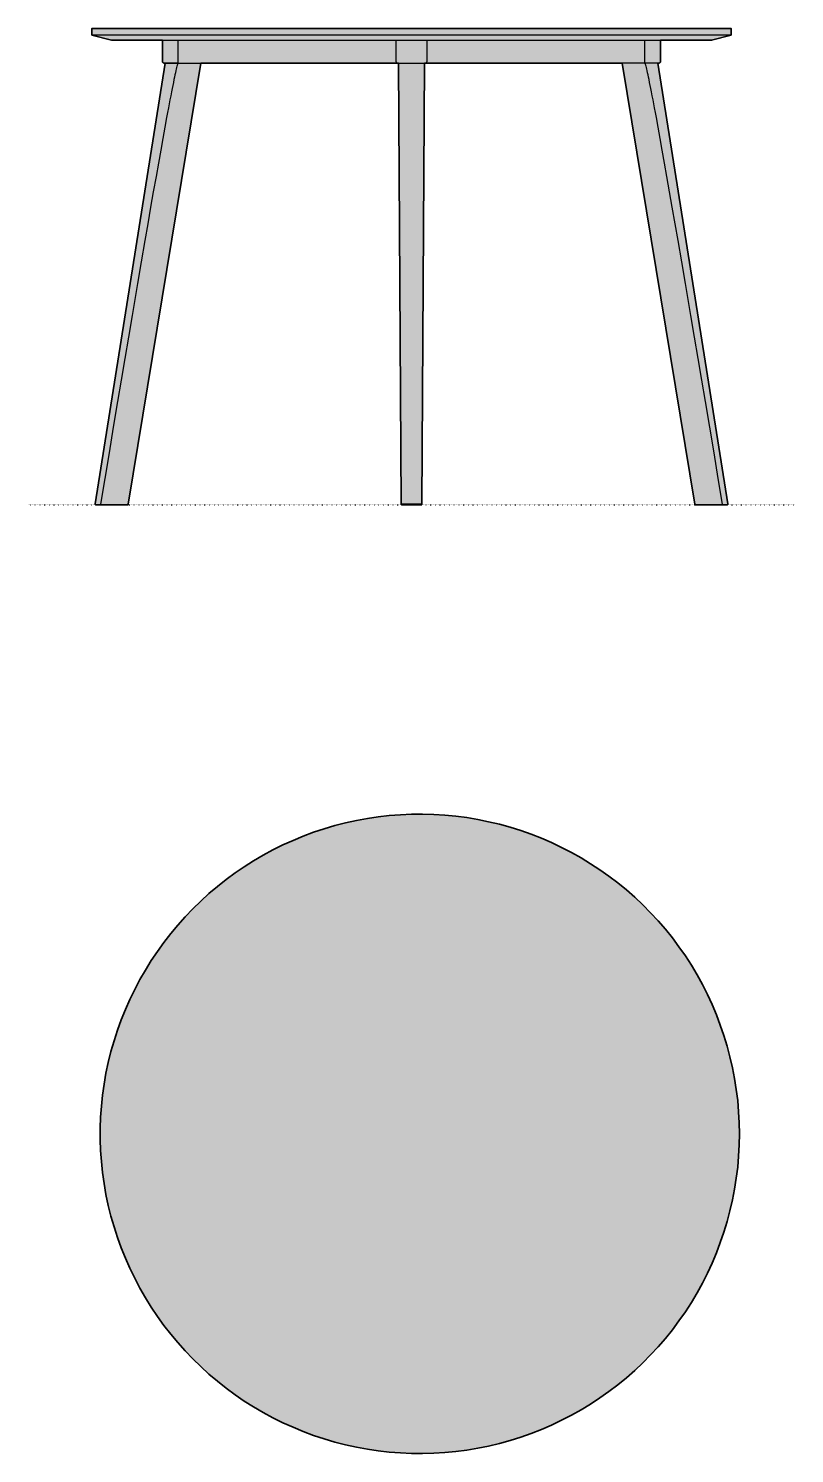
# Model space of a CAD drawing. Header units: millimetres. Extents: x 0 to 2760, y -1454 to 730.
# Drawn here: x 0 to 1174, y -1454 to 730 of the extents above; entities that cross this region are included whole.
import ezdxf

# ---------------------------------------------------------------- set-up
doc = ezdxf.new("R2010")
doc.units = ezdxf.units.MM
doc.linetypes.add('Dots', pattern=[1, 0, -1])
doc.layers.add('Blocks', color=7, linetype='Continuous')
doc.layers.add('Blocks$Fill', color=7, linetype='Continuous', true_color=0xffffff)
for name, color, linetype, lineweight, true_color in [('Blocks$Inner', 7, 'Continuous', 25, 0x007f00), ('Blocks$Outline', 7, 'Continuous', 35, 0xff3f3f), ('Groud', 7, 'Dots', 25, 0x243775)]:
    doc.layers.add(name, color=color, linetype=linetype, lineweight=lineweight, true_color=true_color)

# ---------------------------------------------------------------- blocks, each defined once
blk = doc.blocks.new('CPH 220 Dining Table Ø98 Top')
at = {"layer": 'Blocks$Fill'}
blk.add_hatch(color=256, dxfattribs=at).paths.add_polyline_path([(494.2, 481.5), (477.2, 481.3), (460.2, 480.6), (443.2, 479.3), (426.3, 477.3), (409.5, 474.8), (392.8, 471.8), (376.2, 468.1), (359.7, 463.9), (343.4, 459.1), (327.2, 453.7), (311.3, 447.8), (295.6, 441.3), (280.1, 434.3), (264.8, 426.7), (249.9, 418.7), (235.2, 410.1), (220.8, 401), (206.7, 391.4), (193, 381.3), (179.7, 370.8), (166.7, 359.8), (154.1, 348.3), (141.9, 336.5), (130.2, 324.2), (118.9, 311.5), (108, 298.4), (97.5, 285), (87.6, 271.2), (78.1, 257.1), (69.2, 242.6), (60.7, 227.9), (52.8, 212.8), (45.3, 197.5), (38.5, 182), (32.1, 166.2), (26.3, 150.2), (21.1, 134), (16.4, 117.6), (12.3, 101.1), (8.8, 84.5), (5.9, 67.7), (3.5, 50.9), (1.8, 34), (0.6, 17), (0, 0), (0, -17), (0.6, -34), (1.8, -51), (3.5, -67.9), (5.9, -84.7), (8.8, -101.5), (12.3, -118.1), (16.4, -134.6), (21.1, -151), (26.3, -167.2), (32.1, -183.2), (38.5, -199), (45.3, -214.5), (52.8, -229.8), (60.7, -244.9), (69.2, -259.6), (78.1, -274.1), (87.6, -288.2), (97.5, -302), (108, -315.4), (118.9, -328.5), (130.2, -341.2), (141.9, -353.5), (154.1, -365.3), (166.7, -376.8), (179.7, -387.8), (193, -398.3), (206.7, -408.4), (220.8, -418), (235.2, -427.1), (249.9, -435.7), (264.8, -443.7), (280.1, -451.3), (295.6, -458.3), (311.3, -464.8), (327.2, -470.7), (343.4, -476.1), (359.7, -480.9), (376.2, -485.1), (392.8, -488.8), (409.5, -491.9), (426.3, -494.4), (443.2, -496.3), (460.2, -497.6), (477.2, -498.3), (494.2, -498.5), (511.2, -498), (528.2, -497), (545.1, -495.4), (562, -493.2), (578.7, -490.4), (595.4, -487), (611.9, -483.1), (628.3, -478.5), (644.6, -473.5), (660.6, -467.8), (676.5, -461.6), (692.1, -454.9), (707.4, -447.6), (722.5, -439.8), (737.4, -431.4), (751.9, -422.6), (766.1, -413.2), (780, -403.4), (793.5, -393.1), (806.7, -382.3), (819.5, -371.1), (831.9, -359.5), (843.8, -347.4), (855.4, -334.9), (866.5, -322), (877.2, -308.8), (887.3, -295.1), (897.1, -281.2), (906.3, -266.9), (915, -252.3), (923.2, -237.4), (930.9, -222.2), (938, -206.8), (944.6, -191.1), (950.7, -175.2), (956.2, -159.1), (961.2, -142.8), (965.5, -126.4), (969.3, -109.8), (972.6, -93.1), (975.2, -76.3), (977.3, -59.4), (978.7, -42.5), (979.6, -25.5), (979.9, -8.5), (979.6, 8.5), (978.7, 25.5), (977.3, 42.4), (975.2, 59.3), (972.6, 76.1), (969.3, 92.8), (965.5, 109.4), (961.2, 125.8), (956.2, 142.1), (950.7, 158.2), (944.6, 174.1), (938, 189.8), (930.9, 205.2), (923.2, 220.4), (915, 235.3), (906.3, 249.9), (897.1, 264.2), (887.3, 278.1), (877.2, 291.8), (866.5, 305), (855.4, 317.9), (843.8, 330.4), (831.9, 342.5), (819.5, 354.1), (806.7, 365.3), (793.5, 376.1), (780, 386.4), (766.1, 396.2), (751.9, 405.6), (737.4, 414.4), (722.5, 422.8), (707.4, 430.6), (692.1, 437.9), (676.5, 444.6), (660.6, 450.8), (644.6, 456.5), (628.3, 461.5), (611.9, 466.1), (595.4, 470), (578.7, 473.4), (562, 476.2), (545.1, 478.4), (528.2, 480), (511.2, 481)], flags=0)
at = {"layer": 'Blocks$Inner'}
blk.add_lwpolyline([(979.6, -25.5), (979.9, -8.5), (979.6, 8.5), (978.7, 25.5), (977.3, 42.4), (975.2, 59.3), (972.6, 76.1), (969.3, 92.8), (965.5, 109.4), (961.2, 125.8), (956.2, 142.1), (950.7, 158.2), (944.6, 174.1), (938, 189.8), (930.9, 205.2), (923.2, 220.4), (915, 235.3), (906.3, 249.9), (897.1, 264.2), (887.3, 278.1), (877.2, 291.8), (866.5, 305), (855.4, 317.9), (843.8, 330.4), (831.9, 342.5), (819.5, 354.1), (806.7, 365.3), (793.5, 376.1), (780, 386.4), (766.1, 396.2), (751.9, 405.6), (737.4, 414.4), (722.5, 422.8), (707.4, 430.6), (692.1, 437.9), (676.5, 444.6), (660.6, 450.8), (644.6, 456.5), (628.3, 461.5), (611.9, 466.1), (595.4, 470), (578.7, 473.4), (562, 476.2), (545.1, 478.4), (528.2, 480), (511.2, 481), (494.2, 481.5), (477.2, 481.3), (460.2, 480.6), (443.2, 479.3), (426.3, 477.3), (409.5, 474.8), (392.8, 471.8), (376.2, 468.1), (359.7, 463.9), (343.4, 459.1), (327.2, 453.7), (311.3, 447.8), (295.6, 441.3), (280.1, 434.3), (264.8, 426.7), (249.9, 418.7), (235.2, 410.1), (220.8, 401), (206.7, 391.4), (193, 381.3), (179.7, 370.8), (166.7, 359.8), (154.1, 348.3), (141.9, 336.5), (130.2, 324.2), (118.9, 311.5), (108, 298.4), (97.5, 285), (87.6, 271.2), (78.1, 257.1), (69.2, 242.6), (60.7, 227.9), (52.8, 212.8), (45.3, 197.5), (38.5, 182), (32.1, 166.2), (26.3, 150.2), (21.1, 134), (16.4, 117.6), (12.3, 101.1), (8.8, 84.5), (5.9, 67.7), (3.5, 50.9), (1.8, 34), (0.6, 17), (0, 0), (0, -17), (0.6, -34), (1.8, -51), (3.5, -67.9), (5.9, -84.7), (8.8, -101.5), (12.3, -118.1), (16.4, -134.6), (21.1, -151), (26.3, -167.2), (32.1, -183.2), (38.5, -199), (45.3, -214.5), (52.8, -229.8), (60.7, -244.9), (69.2, -259.6), (78.1, -274.1), (87.6, -288.2), (97.5, -302), (108, -315.4), (118.9, -328.5), (130.2, -341.2), (141.9, -353.5), (154.1, -365.3), (166.7, -376.8), (179.7, -387.8), (193, -398.3), (206.7, -408.4), (220.8, -418), (235.2, -427.1), (249.9, -435.7), (264.8, -443.7), (280.1, -451.3), (295.6, -458.3), (311.3, -464.8), (327.2, -470.7), (343.4, -476.1), (359.7, -480.9), (376.2, -485.1), (392.8, -488.8), (409.5, -491.9), (426.3, -494.4), (443.2, -496.3), (460.2, -497.6), (477.2, -498.3), (494.2, -498.5), (511.2, -498), (528.2, -497), (545.1, -495.4), (562, -493.2), (578.7, -490.4), (595.4, -487), (611.9, -483.1), (628.3, -478.5), (644.6, -473.5), (660.6, -467.8), (676.5, -461.6), (692.1, -454.9), (707.4, -447.6), (722.5, -439.8), (737.4, -431.4), (751.9, -422.6), (766.1, -413.2), (780, -403.4), (793.5, -393.1), (806.7, -382.3), (819.5, -371.1), (831.9, -359.5), (843.8, -347.4), (855.4, -334.9), (866.5, -322), (877.2, -308.8), (887.3, -295.1), (897.1, -281.2), (906.3, -266.9), (915, -252.3), (923.2, -237.4), (930.9, -222.2), (938, -206.8), (944.6, -191.1), (950.7, -175.2), (956.2, -159.1), (961.2, -142.8), (965.5, -126.4), (969.3, -109.8), (972.6, -93.1), (975.2, -76.3), (977.3, -59.4), (978.7, -42.5)], close=True, dxfattribs=at)
at = {"layer": 'Blocks$Outline'}
for points in [[(460.2, 480.6), (443.2, 479.3)], [(477.2, 481.3), (460.2, 480.6)], [(494.2, 481.5), (477.2, 481.3)], [(511.2, 481), (494.2, 481.5)], [(528.2, 480), (511.2, 481)], [(343.4, 459.1), (327.2, 453.7)], [(359.7, 463.9), (343.4, 459.1)], [(376.2, 468.1), (359.7, 463.9)], [(392.8, 471.8), (376.2, 468.1)], [(409.5, 474.8), (392.8, 471.8)], [(426.3, 477.3), (409.5, 474.8)], [(443.2, 479.3), (426.3, 477.3)], [(545.1, 478.4), (528.2, 480)], [(562, 476.2), (545.1, 478.4)], [(578.7, 473.4), (562, 476.2)], [(595.4, 470), (578.7, 473.4)], [(611.9, 466.1), (595.4, 470)], [(628.3, 461.5), (611.9, 466.1)], [(644.6, 456.5), (628.3, 461.5)], [(295.6, 441.3), (280.1, 434.3)], [(311.3, 447.8), (295.6, 441.3)], [(327.2, 453.7), (311.3, 447.8)], [(660.6, 450.8), (644.6, 456.5)], [(676.5, 444.6), (660.6, 450.8)], [(692.1, 437.9), (676.5, 444.6)], [(707.4, 430.6), (692.1, 437.9)], [(249.9, 418.7), (235.2, 410.1)], [(264.8, 426.7), (249.9, 418.7)], [(280.1, 434.3), (264.8, 426.7)], [(722.5, 422.8), (707.4, 430.6)], [(737.4, 414.4), (722.5, 422.8)], [(220.8, 401), (206.7, 391.4)], [(235.2, 410.1), (220.8, 401)], [(751.9, 405.6), (737.4, 414.4)], [(766.1, 396.2), (751.9, 405.6)], [(780, 386.4), (766.1, 396.2)], [(193, 381.3), (179.7, 370.8)], [(206.7, 391.4), (193, 381.3)], [(793.5, 376.1), (780, 386.4)], [(806.7, 365.3), (793.5, 376.1)], [(166.7, 359.8), (154.1, 348.3)], [(179.7, 370.8), (166.7, 359.8)], [(819.5, 354.1), (806.7, 365.3)], [(831.9, 342.5), (819.5, 354.1)], [(141.9, 336.5), (130.2, 324.2)], [(154.1, 348.3), (141.9, 336.5)], [(843.8, 330.4), (831.9, 342.5)], [(855.4, 317.9), (843.8, 330.4)], [(118.9, 311.5), (108, 298.4)], [(130.2, 324.2), (118.9, 311.5)], [(866.5, 305), (855.4, 317.9)], [(97.5, 285), (87.6, 271.2)], [(108, 298.4), (97.5, 285)], [(877.2, 291.8), (866.5, 305)], [(887.3, 278.1), (877.2, 291.8)], [(87.6, 271.2), (78.1, 257.1)], [(897.1, 264.2), (887.3, 278.1)], [(906.3, 249.9), (897.1, 264.2)], [(69.2, 242.6), (60.7, 227.9)], [(78.1, 257.1), (69.2, 242.6)], [(915, 235.3), (906.3, 249.9)], [(60.7, 227.9), (52.8, 212.8)], [(923.2, 220.4), (915, 235.3)], [(930.9, 205.2), (923.2, 220.4)], [(45.3, 197.5), (38.5, 182)], [(52.8, 212.8), (45.3, 197.5)], [(938, 189.8), (930.9, 205.2)], [(38.5, 182), (32.1, 166.2)], [(944.6, 174.1), (938, 189.8)], [(32.1, 166.2), (26.3, 150.2)], [(950.7, 158.2), (944.6, 174.1)], [(956.2, 142.1), (950.7, 158.2)], [(21.1, 134), (16.4, 117.6)], [(26.3, 150.2), (21.1, 134)], [(961.2, 125.8), (956.2, 142.1)], [(16.4, 117.6), (12.3, 101.1)], [(965.5, 109.4), (961.2, 125.8)], [(969.3, 92.8), (965.5, 109.4)], [(12.3, 101.1), (8.8, 84.5)], [(972.6, 76.1), (969.3, 92.8)], [(5.9, 67.7), (3.5, 50.9)], [(8.8, 84.5), (5.9, 67.7)], [(975.2, 59.3), (972.6, 76.1)], [(3.5, 50.9), (1.8, 34)], [(977.3, 42.4), (975.2, 59.3)], [(1.8, 34), (0.6, 17)], [(978.7, 25.5), (977.3, 42.4)], [(979.6, 8.5), (978.7, 25.5)], [(0.6, 17), (0, 0)], [(0, 0), (0, -17)], [(979.9, -8.5), (979.6, 8.5)], [(0, -17), (0.6, -34)], [(979.6, -25.5), (979.9, -8.5)], [(0.6, -34), (1.8, -51)], [(977.3, -59.4), (978.7, -42.5)], [(978.7, -42.5), (979.6, -25.5)], [(1.8, -51), (3.5, -67.9)], [(975.2, -76.3), (977.3, -59.4)], [(3.5, -67.9), (5.9, -84.7)], [(5.9, -84.7), (8.8, -101.5)], [(972.6, -93.1), (975.2, -76.3)], [(8.8, -101.5), (12.3, -118.1)], [(969.3, -109.8), (972.6, -93.1)], [(12.3, -118.1), (16.4, -134.6)], [(961.2, -142.8), (965.5, -126.4)], [(965.5, -126.4), (969.3, -109.8)], [(16.4, -134.6), (21.1, -151)], [(21.1, -151), (26.3, -167.2)], [(956.2, -159.1), (961.2, -142.8)], [(26.3, -167.2), (32.1, -183.2)], [(950.7, -175.2), (956.2, -159.1)], [(32.1, -183.2), (38.5, -199)], [(938, -206.8), (944.6, -191.1)], [(944.6, -191.1), (950.7, -175.2)], [(38.5, -199), (45.3, -214.5)], [(45.3, -214.5), (52.8, -229.8)], [(930.9, -222.2), (938, -206.8)], [(52.8, -229.8), (60.7, -244.9)], [(915, -252.3), (923.2, -237.4)], [(923.2, -237.4), (930.9, -222.2)], [(60.7, -244.9), (69.2, -259.6)], [(69.2, -259.6), (78.1, -274.1)], [(906.3, -266.9), (915, -252.3)], [(78.1, -274.1), (87.6, -288.2)], [(887.3, -295.1), (897.1, -281.2)], [(897.1, -281.2), (906.3, -266.9)], [(87.6, -288.2), (97.5, -302)], [(97.5, -302), (108, -315.4)], [(877.2, -308.8), (887.3, -295.1)], [(108, -315.4), (118.9, -328.5)], [(855.4, -334.9), (866.5, -322)], [(866.5, -322), (877.2, -308.8)], [(118.9, -328.5), (130.2, -341.2)], [(130.2, -341.2), (141.9, -353.5)], [(831.9, -359.5), (843.8, -347.4)], [(843.8, -347.4), (855.4, -334.9)], [(141.9, -353.5), (154.1, -365.3)], [(154.1, -365.3), (166.7, -376.8)], [(806.7, -382.3), (819.5, -371.1)], [(819.5, -371.1), (831.9, -359.5)], [(166.7, -376.8), (179.7, -387.8)], [(179.7, -387.8), (193, -398.3)], [(780, -403.4), (793.5, -393.1)], [(793.5, -393.1), (806.7, -382.3)], [(193, -398.3), (206.7, -408.4)], [(206.7, -408.4), (220.8, -418)], [(751.9, -422.6), (766.1, -413.2)], [(766.1, -413.2), (780, -403.4)], [(220.8, -418), (235.2, -427.1)], [(235.2, -427.1), (249.9, -435.7)], [(249.9, -435.7), (264.8, -443.7)], [(722.5, -439.8), (737.4, -431.4)], [(737.4, -431.4), (751.9, -422.6)], [(264.8, -443.7), (280.1, -451.3)], [(280.1, -451.3), (295.6, -458.3)], [(295.6, -458.3), (311.3, -464.8)], [(676.5, -461.6), (692.1, -454.9)], [(692.1, -454.9), (707.4, -447.6)], [(707.4, -447.6), (722.5, -439.8)], [(311.3, -464.8), (327.2, -470.7)], [(327.2, -470.7), (343.4, -476.1)], [(343.4, -476.1), (359.7, -480.9)], [(611.9, -483.1), (628.3, -478.5)], [(628.3, -478.5), (644.6, -473.5)], [(644.6, -473.5), (660.6, -467.8)], [(660.6, -467.8), (676.5, -461.6)], [(359.7, -480.9), (376.2, -485.1)], [(376.2, -485.1), (392.8, -488.8)], [(392.8, -488.8), (409.5, -491.9)], [(409.5, -491.9), (426.3, -494.4)], [(426.3, -494.4), (443.2, -496.3)], [(443.2, -496.3), (460.2, -497.6)], [(460.2, -497.6), (477.2, -498.3)], [(477.2, -498.3), (494.2, -498.5)], [(494.2, -498.5), (511.2, -498)], [(511.2, -498), (528.2, -497)], [(528.2, -497), (545.1, -495.4)], [(545.1, -495.4), (562, -493.2)], [(562, -493.2), (578.7, -490.4)], [(578.7, -490.4), (595.4, -487)], [(595.4, -487), (611.9, -483.1)]]:
    blk.add_lwpolyline(points, dxfattribs=at)
blk = doc.blocks.new('CPH 220 Dining Table Ø98 Front')
at = {"layer": 'Blocks$Fill'}
blk.add_hatch(color=256, dxfattribs=at).paths.add_polyline_path([(110.7, 0), (103.3, 0), (103.3, 0), (103.3, 0), (103.2, 0), (103.2, 0), (103.2, 0), (103.1, 0), (103.1, 0), (103.1, 0), (103, 0.1), (103, 0.1), (103, 0.1), (102.9, 0.1), (102.9, 0.1), (102.9, 0.1), (102.9, 0.1), (102.8, 0.2), (102.8, 0.2), (102.8, 0.2), (102.7, 0.2), (102.7, 0.3), (102.7, 0.3), (102.7, 0.3), (102.6, 0.3), (102.6, 0.4), (102.6, 0.4), (102.6, 0.4), (102.6, 0.4), (102.5, 0.5), (102.5, 0.5), (102.5, 0.5), (102.5, 0.6), (102.5, 0.6), (102.5, 0.6), (102.4, 0.6), (102.4, 0.7), (102.4, 0.7), (102.4, 0.7), (102.4, 0.8), (102.4, 0.8), (102.4, 0.8), (102.4, 0.9), (102.4, 0.9), (102.4, 0.9), (102.4, 1), (102.4, 1), (102.4, 1.1), (102.4, 1.1), (102.4, 1.1), (102.4, 1.2), (209.4, 677), (208, 677), (207.7, 677), (207.6, 677.1), (207.5, 677.1), (207.4, 677.1), (207.3, 677.1), (207.2, 677.2), (207.1, 677.2), (207, 677.2), (206.9, 677.3), (206.8, 677.3), (206.8, 677.4), (206.7, 677.4), (206.6, 677.5), (206.5, 677.5), (206.4, 677.6), (206.3, 677.7), (206.3, 677.7), (206.2, 677.8), (206.1, 677.9), (206, 677.9), (206, 678), (205.9, 678.1), (205.8, 678.2), (205.8, 678.3), (205.7, 678.3), (205.7, 678.4), (205.6, 678.5), (205.6, 678.6), (205.5, 678.7), (205.5, 678.8), (205.4, 678.9), (205.4, 679), (205.4, 679.1), (205.3, 679.2), (205.3, 679.3), (205.3, 679.4), (205.3, 679.5), (205.2, 679.6), (205.2, 679.7), (205.2, 679.8), (205.2, 679.9), (205.2, 680), (205.2, 712), (127.2, 712), (97.2, 720), (97.2, 730), (1077.2, 730), (1077.2, 720), (1047.2, 712), (969.2, 712), (969.2, 679.9), (969.2, 679.8), (969.2, 679.7), (969.2, 679.6), (969.2, 679.5), (969.1, 679.4), (969.1, 679.3), (969.1, 679.2), (969.1, 679.1), (969, 679), (969, 678.9), (969, 678.8), (968.9, 678.7), (968.9, 678.6), (968.8, 678.5), (968.8, 678.4), (968.7, 678.3), (968.7, 678.3), (968.6, 678.2), (968.5, 678.1), (968.5, 678), (968.4, 677.9), (968.3, 677.9), (968.3, 677.8), (968.2, 677.7), (968.1, 677.7), (968, 677.6), (967.9, 677.5), (967.8, 677.5), (967.8, 677.4), (967.7, 677.4), (967.6, 677.3), (967.5, 677.3), (967.4, 677.2), (967.3, 677.2), (967.2, 677.2), (967.1, 677.1), (967, 677.1), (966.9, 677.1), (966.8, 677.1), (966.7, 677), (966.6, 677), (966.4, 677), (965, 677), (1072, 1.1), (1072, 1.1), (1072, 1.1), (1072, 1), (1072, 1), (1072, 0.9), (1072, 0.9), (1072, 0.9), (1072, 0.8), (1072, 0.8), (1072, 0.8), (1072, 0.7), (1072, 0.7), (1072, 0.7), (1072, 0.6), (1072, 0.6), (1072, 0.6), (1071.9, 0.6), (1071.9, 0.5), (1071.9, 0.5), (1071.9, 0.5), (1071.9, 0.4), (1071.8, 0.4), (1071.8, 0.4), (1071.8, 0.4), (1071, 0), (1063.7, 0), (1063.7, 0), (1063.7, 0), (1063.7, 0), (1063.7, 0), (1063.7, 0), (1063.7, 0), (1022.4, 0), (1022.4, 0), (1022.4, 0), (1022.3, 0), (1022.3, 0), (1022.3, 0), (1022.2, 0), (1022.2, 0), (1022.2, 0), (1022.1, 0), (1022.1, 0.1), (1022.1, 0.1), (1022, 0.1), (1022, 0.1), (1022, 0.1), (1021.9, 0.1), (1021.9, 0.1), (1021.9, 0.2), (1021.9, 0.2), (1021.8, 0.2), (1021.8, 0.2), (1021.8, 0.2), (1021.8, 0.3), (1021.7, 0.3), (1021.7, 0.3), (1021.7, 0.3), (1021.7, 0.4), (1021.6, 0.4), (1021.6, 0.4), (1021.6, 0.5), (1021.6, 0.5), (1021.6, 0.5), (1021.5, 0.5), (1021.5, 0.6), (1021.5, 0.6), (1021.5, 0.6), (1021.5, 0.7), (1021.5, 0.7), (1021.5, 0.7), (1021.5, 0.8), (1021.5, 0.8), (1021.5, 0.8), (910.3, 677), (608.2, 677), (607.2, 677), (603.2, 1), (603.2, 0.9), (603.2, 0.9), (603.2, 0.9), (603.2, 0.8), (603.2, 0.8), (603.2, 0.8), (603.2, 0.7), (603.2, 0.7), (603.2, 0.7), (603.1, 0.6), (603.1, 0.6), (603.1, 0.6), (603.1, 0.5), (603.1, 0.5), (603.1, 0.5), (603, 0.4), (603, 0.4), (603, 0.4), (603, 0.4), (603, 0.3), (602.9, 0.3), (602.9, 0.3), (602.9, 0.3), (602.9, 0.2), (602.8, 0.2), (602.8, 0.2), (602.8, 0.2), (602.7, 0.2), (602.7, 0.1), (602.7, 0.1), (602.7, 0.1), (602.6, 0.1), (602.6, 0.1), (602.6, 0.1), (602.5, 0), (602.5, 0), (602.5, 0), (602.4, 0), (602.4, 0), (602.4, 0), (602.3, 0), (602.3, 0), (602.3, 0), (602.2, 0), (572.2, 0), (572.1, 0), (572.1, 0), (572.1, 0), (572, 0), (572, 0), (572, 0), (571.9, 0), (571.9, 0), (571.9, 0.1), (571.8, 0.1), (571.8, 0.1), (571.8, 0.1), (571.7, 0.1), (571.7, 0.1), (571.7, 0.2), (571.6, 0.2), (571.6, 0.2), (571.6, 0.2), (571.6, 0.2), (571.5, 0.3), (571.5, 0.3), (571.5, 0.3), (571.5, 0.3), (571.4, 0.4), (571.4, 0.4), (571.4, 0.4), (571.4, 0.4), (571.4, 0.5), (571.3, 0.5), (571.3, 0.5), (571.3, 0.6), (571.3, 0.6), (571.3, 0.6), (571.3, 0.7), (571.3, 0.7), (571.2, 0.7), (571.2, 0.8), (571.2, 0.8), (571.2, 0.8), (571.2, 0.9), (571.2, 0.9), (571.2, 0.9), (571.2, 1), (571.2, 1), (567.2, 677), (566.2, 677), (264.1, 677), (153, 0.8), (153, 0.8), (153, 0.7), (152.9, 0.7), (152.9, 0.7), (152.9, 0.6), (152.9, 0.6), (152.9, 0.6), (152.9, 0.5), (152.9, 0.5), (152.8, 0.5), (152.8, 0.5), (152.8, 0.4), (152.8, 0.4), (152.8, 0.4), (152.7, 0.3), (152.7, 0.3), (152.7, 0.3), (152.7, 0.3), (152.6, 0.2), (152.6, 0.2), (152.6, 0.2), (152.6, 0.2), (152.5, 0.2), (152.5, 0.1), (152.5, 0.1), (152.4, 0.1), (152.4, 0.1), (152.4, 0.1), (152.4, 0.1), (152.3, 0.1), (152.3, 0), (152.3, 0), (152.2, 0), (152.2, 0), (152.2, 0), (152.1, 0), (152.1, 0), (152.1, 0), (152, 0), (152, 0), (110.7, 0), (110.7, 0), (110.7, 0), (110.7, 0), (110.7, 0), (110.7, 0)], flags=0)
at = {"layer": 'Blocks$Inner'}
blk.add_line((603.2, 1.1), (571.2, 1.1), dxfattribs=at)
for points in [[(1077.2, 720), (1077.2, 730), (97.2, 730), (97.2, 720)], [(205.2, 712), (205.2, 680), (205.2, 679.9), (205.2, 679.8), (205.2, 679.7), (205.2, 679.6), (205.3, 679.5), (205.3, 679.4), (205.3, 679.3), (205.3, 679.2), (205.4, 679.1), (205.4, 679), (205.4, 678.9), (205.5, 678.8), (205.5, 678.7), (205.6, 678.6), (205.6, 678.5), (205.7, 678.4), (205.7, 678.3), (205.8, 678.3), (205.8, 678.2), (205.9, 678.1), (206, 678), (206, 677.9), (206.1, 677.9), (206.2, 677.8), (206.3, 677.7), (206.3, 677.7), (206.4, 677.6), (206.5, 677.5), (206.6, 677.5), (206.7, 677.4), (206.8, 677.4), (206.8, 677.3), (206.9, 677.3), (207, 677.2), (207.1, 677.2), (207.2, 677.2), (207.3, 677.1), (207.4, 677.1), (207.5, 677.1), (207.6, 677.1), (207.7, 677), (207.8, 677), (207.9, 677), (208, 677)], [(229.2, 712), (229.2, 677), (208, 677), (566.2, 677)], [(563.2, 712), (563.2, 680), (563.2, 679.9), (563.2, 679.8), (563.2, 679.7), (563.2, 679.6), (563.3, 679.5), (563.3, 679.4), (563.3, 679.3), (563.3, 679.2), (563.4, 679.1), (563.4, 679), (563.4, 678.9), (563.5, 678.8), (563.5, 678.7), (563.5, 678.6), (563.6, 678.5), (563.6, 678.4), (563.7, 678.4), (563.8, 678.3), (563.8, 678.2), (563.9, 678.1), (564, 678), (564, 678), (564.1, 677.9), (564.2, 677.8), (564.2, 677.7), (564.3, 677.7), (564.4, 677.6), (564.5, 677.5), (564.6, 677.5), (564.7, 677.4), (564.7, 677.4), (564.8, 677.3), (564.9, 677.3), (565, 677.2), (565.1, 677.2), (565.2, 677.2), (565.3, 677.1), (565.4, 677.1), (565.5, 677.1), (565.6, 677.1), (565.7, 677), (565.8, 677), (565.9, 677), (566, 677), (566.1, 677), (566.2, 677), (608.2, 677), (608.3, 677), (608.4, 677), (608.5, 677), (608.6, 677), (608.7, 677), (608.8, 677.1), (608.9, 677.1), (609, 677.1), (609.1, 677.1), (609.2, 677.2), (609.3, 677.2), (609.4, 677.2), (609.5, 677.3), (609.6, 677.3), (609.7, 677.4), (609.8, 677.4), (609.9, 677.5), (609.9, 677.5), (610, 677.6), (610.1, 677.7), (610.2, 677.7), (610.3, 677.8), (610.3, 677.9), (610.4, 678), (610.5, 678), (610.5, 678.1), (610.6, 678.2), (610.7, 678.3), (610.7, 678.4), (610.8, 678.4), (610.8, 678.5), (610.9, 678.6), (610.9, 678.7), (611, 678.8), (611, 678.9), (611, 679), (611.1, 679.1), (611.1, 679.2), (611.1, 679.3), (611.2, 679.4), (611.2, 679.5), (611.2, 679.6), (611.2, 679.7), (611.2, 679.8), (611.2, 679.9), (611.2, 680), (611.2, 712)], [(969.2, 712), (969.2, 680), (969.2, 679.9), (969.2, 679.8), (969.2, 679.7), (969.2, 679.6), (969.2, 679.5), (969.1, 679.4), (969.1, 679.3), (969.1, 679.2), (969.1, 679.1), (969, 679), (969, 678.9), (969, 678.8), (968.9, 678.7), (968.9, 678.6), (968.8, 678.5), (968.8, 678.4), (968.7, 678.3), (968.7, 678.3), (968.6, 678.2), (968.5, 678.1), (968.5, 678), (968.4, 677.9), (968.3, 677.9), (968.3, 677.8), (968.2, 677.7), (968.1, 677.7), (968, 677.6), (967.9, 677.5), (967.8, 677.5), (967.8, 677.4), (967.7, 677.4), (967.6, 677.3), (967.5, 677.3), (967.4, 677.2), (967.3, 677.2), (967.2, 677.2), (967.1, 677.1), (967, 677.1), (966.9, 677.1), (966.8, 677.1), (966.7, 677), (966.6, 677), (966.5, 677), (966.4, 677), (945.2, 677), (945.2, 712)], [(110.7, 0), (103.4, 0), (103.3, 0), (103.3, 0), (103.3, 0), (103.2, 0), (103.2, 0), (103.2, 0), (103.1, 0), (103.1, 0), (103.1, 0), (103, 0.1), (103, 0.1), (103, 0.1), (102.9, 0.1), (102.9, 0.1), (102.9, 0.1), (102.9, 0.1), (102.8, 0.2), (102.8, 0.2), (102.8, 0.2), (102.7, 0.2), (102.7, 0.3), (102.7, 0.3), (102.7, 0.3), (102.6, 0.3), (102.6, 0.4), (102.6, 0.4), (102.6, 0.4), (102.6, 0.4), (102.5, 0.5), (102.5, 0.5), (102.5, 0.5), (102.5, 0.6), (102.5, 0.6), (102.5, 0.6), (102.4, 0.6), (102.4, 0.7), (102.4, 0.7), (102.4, 0.7), (102.4, 0.8), (102.4, 0.8), (102.4, 0.8), (102.4, 0.9), (102.4, 0.9), (102.4, 0.9), (102.4, 1), (102.4, 1), (102.4, 1.1), (102.4, 1.1), (102.4, 1.1), (102.4, 1.2), (209.4, 677)], [(229.4, 677), (229.4, 677), (229.4, 677), (229.4, 677), (229.4, 677), (229.3, 676.9), (229.3, 676.9), (229.3, 676.9), (229.3, 676.9), (229.3, 676.9), (229.2, 676.8), (229.2, 676.8), (229.2, 676.8), (229.2, 676.8), (229.2, 676.8), (229.1, 676.7), (229.1, 676.7), (229.1, 676.7), (229.1, 676.7), (229.1, 676.6), (229.1, 676.6), (229, 676.6), (229, 676.5), (229, 676.5), (228.9, 676.3), (228.9, 676.2), (228.7, 675.7), (228.5, 675.1), (228.3, 674.6), (228.1, 674), (227.9, 673.1), (227.6, 672.2), (227.1, 670.4), (226.5, 667.9), (225.9, 665.4), (225.2, 662.1), (224.5, 658.9), (223.7, 655.3), (223, 651.7), (222.1, 647.3), (221.2, 642.8), (220.2, 637.9), (219.3, 633), (218.1, 626.9), (216.9, 620.7), (214.6, 608.5), (213.2, 601), (211.8, 593.5), (209.1, 578.6), (205.9, 561.2), (202.8, 543.7), (199.2, 523.5), (195.6, 503.2), (191.4, 479.5), (187.3, 455.9), (182.9, 430.5), (178.5, 405.2), (172.9, 372.2), (167.2, 339.2), (163, 314.6), (158.9, 290), (153.3, 257), (147.7, 224.1), (142.2, 191.1), (136.6, 158.1), (130, 118.9), (123.5, 79.6), (116.9, 40.3), (110.4, 1.1), (110.4, 1), (110.4, 0.9), (110.4, 0.8), (110.4, 0.7), (110.4, 0.7), (110.4, 0.7), (110.4, 0.6), (110.4, 0.6), (110.4, 0.5), (110.4, 0.5), (110.4, 0.4), (110.5, 0.4), (110.5, 0.4), (110.5, 0.3), (110.5, 0.3), (110.5, 0.3), (110.5, 0.2), (110.5, 0.2), (110.5, 0.2), (110.5, 0.2), (110.5, 0.2), (110.5, 0.2), (110.6, 0.1), (110.6, 0.1), (110.6, 0.1), (110.6, 0.1), (110.6, 0.1), (110.6, 0.1), (110.6, 0.1), (110.6, 0.1), (110.6, 0.1), (110.6, 0.1), (110.6, 0.1), (110.6, 0.1), (110.6, 0), (110.6, 0), (110.6, 0), (110.6, 0), (110.6, 0), (110.6, 0), (110.6, 0), (110.7, 0), (110.7, 0), (110.7, 0), (110.7, 0), (110.7, 0), (110.7, 0), (110.7, 0), (110.7, 0), (110.7, 0), (110.7, 0), (110.7, 0), (110.7, 0), (110.7, 0), (110.7, 0), (110.7, 0), (110.7, 0), (110.7, 0), (110.7, 0), (110.7, 0), (110.7, 0), (110.7, 0), (110.7, 0), (110.7, 0), (110.7, 0), (110.7, 0), (152, 0), (152, 0), (152.1, 0), (152.1, 0), (152.1, 0), (152.2, 0), (152.2, 0), (152.2, 0), (152.3, 0), (152.3, 0), (152.3, 0.1), (152.4, 0.1), (152.4, 0.1), (152.4, 0.1), (152.4, 0.1), (152.5, 0.1), (152.5, 0.1), (152.5, 0.2), (152.6, 0.2), (152.6, 0.2), (152.6, 0.2), (152.6, 0.2), (152.7, 0.3), (152.7, 0.3), (152.7, 0.3), (152.7, 0.3), (152.8, 0.4), (152.8, 0.4), (152.8, 0.4), (152.8, 0.5), (152.8, 0.5), (152.9, 0.5), (152.9, 0.5), (152.9, 0.6), (152.9, 0.6), (152.9, 0.6), (152.9, 0.7), (152.9, 0.7), (153, 0.7), (153, 0.8), (153, 0.8), (153, 0.8), (264.1, 677)], [(567.2, 677), (571.2, 1.1), (571.2, 1), (571.2, 1), (571.2, 0.9), (571.2, 0.9), (571.2, 0.9), (571.2, 0.8), (571.2, 0.8), (571.2, 0.8), (571.2, 0.7), (571.3, 0.7), (571.3, 0.7), (571.3, 0.6), (571.3, 0.6), (571.3, 0.6), (571.3, 0.5), (571.3, 0.5), (571.4, 0.5), (571.4, 0.4), (571.4, 0.4), (571.4, 0.4), (571.4, 0.4), (571.5, 0.3), (571.5, 0.3), (571.5, 0.3), (571.5, 0.3), (571.6, 0.2), (571.6, 0.2), (571.6, 0.2), (571.6, 0.2), (571.7, 0.2), (571.7, 0.1), (571.7, 0.1), (571.8, 0.1), (571.8, 0.1), (571.8, 0.1), (571.9, 0.1), (571.9, 0), (571.9, 0), (572, 0), (572, 0), (572, 0), (572.1, 0), (572.1, 0), (572.1, 0), (572.2, 0), (572.2, 0), (602.2, 0), (602.3, 0), (602.3, 0), (602.3, 0), (602.4, 0), (602.4, 0), (602.4, 0), (602.5, 0), (602.5, 0), (602.5, 0), (602.6, 0.1), (602.6, 0.1), (602.6, 0.1), (602.7, 0.1), (602.7, 0.1), (602.7, 0.1), (602.7, 0.2), (602.8, 0.2), (602.8, 0.2), (602.8, 0.2), (602.9, 0.2), (602.9, 0.3), (602.9, 0.3), (602.9, 0.3), (603, 0.3), (603, 0.4), (603, 0.4), (603, 0.4), (603, 0.4), (603.1, 0.5), (603.1, 0.5), (603.1, 0.5), (603.1, 0.6), (603.1, 0.6), (603.1, 0.6), (603.2, 0.7), (603.2, 0.7), (603.2, 0.7), (603.2, 0.8), (603.2, 0.8), (603.2, 0.8), (603.2, 0.9), (603.2, 0.9), (603.2, 0.9), (603.2, 1), (603.2, 1), (603.2, 1.1), (607.2, 677)], [(945.2, 677), (608.2, 677)], [(910.3, 677), (1021.5, 0.8), (1021.5, 0.8), (1021.5, 0.8), (1021.5, 0.7), (1021.5, 0.7), (1021.5, 0.7), (1021.5, 0.6), (1021.5, 0.6), (1021.5, 0.6), (1021.5, 0.5), (1021.6, 0.5), (1021.6, 0.5), (1021.6, 0.5), (1021.6, 0.4), (1021.6, 0.4), (1021.7, 0.4), (1021.7, 0.3), (1021.7, 0.3), (1021.7, 0.3), (1021.8, 0.3), (1021.8, 0.2), (1021.8, 0.2), (1021.8, 0.2), (1021.9, 0.2), (1021.9, 0.2), (1021.9, 0.1), (1021.9, 0.1), (1022, 0.1), (1022, 0.1), (1022, 0.1), (1022.1, 0.1), (1022.1, 0.1), (1022.1, 0), (1022.2, 0), (1022.2, 0), (1022.2, 0), (1022.3, 0), (1022.3, 0), (1022.3, 0), (1022.4, 0), (1022.4, 0), (1022.4, 0), (1063.7, 0), (1063.7, 0), (1063.7, 0), (1063.7, 0), (1063.7, 0), (1063.7, 0), (1063.7, 0), (1063.7, 0), (1063.7, 0), (1063.7, 0), (1063.7, 0), (1063.7, 0), (1063.7, 0), (1063.7, 0), (1063.7, 0), (1063.7, 0), (1063.7, 0), (1063.7, 0), (1063.8, 0), (1063.8, 0), (1063.8, 0), (1063.8, 0), (1063.8, 0), (1063.8, 0), (1063.8, 0), (1063.8, 0), (1063.8, 0), (1063.8, 0), (1063.8, 0), (1063.8, 0), (1063.8, 0), (1063.8, 0), (1063.8, 0.1), (1063.8, 0.1), (1063.8, 0.1), (1063.8, 0.1), (1063.8, 0.1), (1063.8, 0.1), (1063.8, 0.1), (1063.8, 0.1), (1063.9, 0.1), (1063.9, 0.1), (1063.9, 0.1), (1063.9, 0.1), (1063.9, 0.2), (1063.9, 0.2), (1063.9, 0.2), (1063.9, 0.2), (1063.9, 0.2), (1063.9, 0.2), (1063.9, 0.3), (1063.9, 0.3), (1064, 0.3), (1064, 0.4), (1064, 0.4), (1064, 0.4), (1064, 0.5), (1064, 0.5), (1064, 0.6), (1064, 0.6), (1064, 0.7), (1064, 0.7), (1064, 0.7), (1064, 0.8), (1064, 0.9), (1064, 1), (1064, 1.1), (1057.5, 40.3), (1051, 79.6), (1044.4, 118.9), (1037.8, 158.1), (1032.3, 191.1), (1026.7, 224.1), (1021.2, 257), (1015.6, 290), (1011.4, 314.6), (1007.2, 339.2), (1001.6, 372.2), (995.9, 405.2), (991.5, 430.5), (987.1, 455.9), (983, 479.5), (978.8, 503.2), (975.3, 523.5), (971.6, 543.7), (968.5, 561.2), (965.4, 578.6), (962.6, 593.5), (961.2, 601), (959.8, 608.5), (957.5, 620.7), (956.4, 626.9), (955.2, 633), (954.2, 637.9), (953.2, 642.8), (952.3, 647.3), (951.4, 651.7), (950.7, 655.3), (949.9, 658.9), (949.2, 662.1), (948.5, 665.4), (947.9, 667.9), (947.3, 670.4), (946.8, 672.2), (946.6, 673.1), (946.3, 674), (946.1, 674.6), (945.9, 675.1), (945.7, 675.7), (945.5, 676.2), (945.5, 676.3), (945.4, 676.5), (945.4, 676.5), (945.4, 676.6), (945.4, 676.6), (945.3, 676.6), (945.3, 676.7), (945.3, 676.7), (945.3, 676.7), (945.3, 676.7), (945.3, 676.8), (945.2, 676.8), (945.2, 676.8), (945.2, 676.8), (945.2, 676.8), (945.2, 676.9), (945.1, 676.9), (945.1, 676.9), (945.1, 676.9), (945.1, 676.9), (945.1, 677), (945, 677), (945, 677), (945, 677), (945, 677)], [(965, 677), (1072, 1.2), (1072, 1.1), (1072, 1.1), (1072, 1.1), (1072, 1), (1072, 1), (1072, 0.9), (1072, 0.9), (1072, 0.9), (1072, 0.8), (1072, 0.8), (1072, 0.8), (1072, 0.7), (1072, 0.7), (1072, 0.7), (1072, 0.6), (1072, 0.6), (1072, 0.6), (1071.9, 0.6), (1071.9, 0.5), (1071.9, 0.5), (1071.9, 0.5), (1071.9, 0.4), (1071.8, 0.4), (1071.8, 0.4), (1071.8, 0.4), (1071, 0), (1063.7, 0)]]:
    blk.add_lwpolyline(points, dxfattribs=at)
blk.add_lwpolyline([(127.2, 712), (1047.2, 712), (1077.2, 720), (97.2, 720)], close=True, dxfattribs=at)
at = {"layer": 'Blocks$Outline'}
for points in [[(97.2, 720), (97.2, 730), (1077.2, 730), (1077.2, 720)], [(127.2, 712), (97.2, 720)], [(205.2, 712), (127.2, 712)], [(208, 677), (207.9, 677), (207.8, 677), (207.7, 677), (207.6, 677.1), (207.5, 677.1), (207.4, 677.1), (207.3, 677.1), (207.2, 677.2), (207.1, 677.2), (207, 677.2), (206.9, 677.3), (206.8, 677.3), (206.8, 677.4), (206.7, 677.4), (206.6, 677.5), (206.5, 677.5), (206.4, 677.6), (206.3, 677.7), (206.3, 677.7), (206.2, 677.8), (206.1, 677.9), (206, 677.9), (206, 678), (205.9, 678.1), (205.8, 678.2), (205.8, 678.3), (205.7, 678.3), (205.7, 678.4), (205.6, 678.5), (205.6, 678.6), (205.5, 678.7), (205.5, 678.8), (205.4, 678.9), (205.4, 679), (205.4, 679.1), (205.3, 679.2), (205.3, 679.3), (205.3, 679.4), (205.3, 679.5), (205.2, 679.6), (205.2, 679.7), (205.2, 679.8), (205.2, 679.9), (205.2, 680), (205.2, 712)], [(969.2, 712), (969.2, 680), (969.2, 679.9), (969.2, 679.8), (969.2, 679.7), (969.2, 679.6), (969.2, 679.5), (969.1, 679.4), (969.1, 679.3), (969.1, 679.2), (969.1, 679.1), (969, 679), (969, 678.9), (969, 678.8), (968.9, 678.7), (968.9, 678.6), (968.8, 678.5), (968.8, 678.4), (968.7, 678.3), (968.7, 678.3), (968.6, 678.2), (968.5, 678.1), (968.5, 678), (968.4, 677.9), (968.3, 677.9), (968.3, 677.8), (968.2, 677.7), (968.1, 677.7), (968, 677.6), (967.9, 677.5), (967.8, 677.5), (967.8, 677.4), (967.7, 677.4), (967.6, 677.3), (967.5, 677.3), (967.4, 677.2), (967.3, 677.2), (967.2, 677.2), (967.1, 677.1), (967, 677.1), (966.9, 677.1), (966.8, 677.1), (966.7, 677), (966.6, 677), (966.5, 677), (966.4, 677)], [(1077.2, 720), (1047.2, 712), (969.2, 712)], [(110.7, 0), (103.4, 0), (103.3, 0), (103.3, 0), (103.3, 0), (103.2, 0), (103.2, 0), (103.2, 0), (103.1, 0), (103.1, 0), (103.1, 0), (103, 0.1), (103, 0.1), (103, 0.1), (102.9, 0.1), (102.9, 0.1), (102.9, 0.1), (102.9, 0.1), (102.8, 0.2), (102.8, 0.2), (102.8, 0.2), (102.7, 0.2), (102.7, 0.3), (102.7, 0.3), (102.7, 0.3), (102.6, 0.3), (102.6, 0.4), (102.6, 0.4), (102.6, 0.4), (102.6, 0.4), (102.5, 0.5), (102.5, 0.5), (102.5, 0.5), (102.5, 0.6), (102.5, 0.6), (102.5, 0.6), (102.4, 0.6), (102.4, 0.7), (102.4, 0.7), (102.4, 0.7), (102.4, 0.8), (102.4, 0.8), (102.4, 0.8), (102.4, 0.9), (102.4, 0.9), (102.4, 0.9), (102.4, 1), (102.4, 1), (102.4, 1.1), (102.4, 1.1), (102.4, 1.1), (102.4, 1.2), (209.4, 677)], [(264.1, 677), (153, 0.8), (153, 0.8), (153, 0.8), (153, 0.7), (152.9, 0.7), (152.9, 0.7), (152.9, 0.6), (152.9, 0.6), (152.9, 0.6), (152.9, 0.5), (152.9, 0.5), (152.8, 0.5), (152.8, 0.5), (152.8, 0.4), (152.8, 0.4), (152.8, 0.4), (152.7, 0.3), (152.7, 0.3), (152.7, 0.3), (152.7, 0.3), (152.6, 0.2), (152.6, 0.2), (152.6, 0.2), (152.6, 0.2), (152.5, 0.2), (152.5, 0.1), (152.5, 0.1), (152.4, 0.1), (152.4, 0.1), (152.4, 0.1), (152.4, 0.1), (152.3, 0.1), (152.3, 0), (152.3, 0), (152.2, 0), (152.2, 0), (152.2, 0), (152.1, 0), (152.1, 0), (152.1, 0), (152, 0), (152, 0), (110.7, 0), (110.7, 0), (110.7, 0), (110.7, 0), (110.7, 0), (110.7, 0), (110.7, 0), (110.7, 0)], [(209.4, 677), (208, 677)], [(566.2, 677), (264.1, 677)], [(567.2, 677), (566.2, 677)], [(607.2, 677), (603.2, 1.1), (603.2, 1), (603.2, 1), (603.2, 0.9), (603.2, 0.9), (603.2, 0.9), (603.2, 0.8), (603.2, 0.8), (603.2, 0.8), (603.2, 0.7), (603.2, 0.7), (603.2, 0.7), (603.1, 0.6), (603.1, 0.6), (603.1, 0.6), (603.1, 0.5), (603.1, 0.5), (603.1, 0.5), (603, 0.4), (603, 0.4), (603, 0.4), (603, 0.4), (603, 0.3), (602.9, 0.3), (602.9, 0.3), (602.9, 0.3), (602.9, 0.2), (602.8, 0.2), (602.8, 0.2), (602.8, 0.2), (602.7, 0.2), (602.7, 0.1), (602.7, 0.1), (602.7, 0.1), (602.6, 0.1), (602.6, 0.1), (602.6, 0.1), (602.5, 0), (602.5, 0), (602.5, 0), (602.4, 0), (602.4, 0), (602.4, 0), (602.3, 0), (602.3, 0), (602.3, 0), (602.2, 0), (572.2, 0), (572.2, 0), (572.1, 0), (572.1, 0), (572.1, 0), (572, 0), (572, 0), (572, 0), (571.9, 0), (571.9, 0), (571.9, 0.1), (571.8, 0.1), (571.8, 0.1), (571.8, 0.1), (571.7, 0.1), (571.7, 0.1), (571.7, 0.2), (571.6, 0.2), (571.6, 0.2), (571.6, 0.2), (571.6, 0.2), (571.5, 0.3), (571.5, 0.3), (571.5, 0.3), (571.5, 0.3), (571.4, 0.4), (571.4, 0.4), (571.4, 0.4), (571.4, 0.4), (571.4, 0.5), (571.3, 0.5), (571.3, 0.5), (571.3, 0.6), (571.3, 0.6), (571.3, 0.6), (571.3, 0.7), (571.3, 0.7), (571.2, 0.7), (571.2, 0.8), (571.2, 0.8), (571.2, 0.8), (571.2, 0.9), (571.2, 0.9), (571.2, 0.9), (571.2, 1), (571.2, 1), (571.2, 1.1), (567.2, 677)], [(608.2, 677), (607.2, 677)], [(910.3, 677), (608.2, 677)], [(1063.7, 0), (1063.7, 0), (1063.7, 0), (1063.7, 0), (1063.7, 0), (1063.7, 0), (1063.7, 0), (1063.7, 0), (1022.4, 0), (1022.4, 0), (1022.4, 0), (1022.3, 0), (1022.3, 0), (1022.3, 0), (1022.2, 0), (1022.2, 0), (1022.2, 0), (1022.1, 0), (1022.1, 0.1), (1022.1, 0.1), (1022, 0.1), (1022, 0.1), (1022, 0.1), (1021.9, 0.1), (1021.9, 0.1), (1021.9, 0.2), (1021.9, 0.2), (1021.8, 0.2), (1021.8, 0.2), (1021.8, 0.2), (1021.8, 0.3), (1021.7, 0.3), (1021.7, 0.3), (1021.7, 0.3), (1021.7, 0.4), (1021.6, 0.4), (1021.6, 0.4), (1021.6, 0.5), (1021.6, 0.5), (1021.6, 0.5), (1021.5, 0.5), (1021.5, 0.6), (1021.5, 0.6), (1021.5, 0.6), (1021.5, 0.7), (1021.5, 0.7), (1021.5, 0.7), (1021.5, 0.8), (1021.5, 0.8), (1021.5, 0.8), (910.3, 677)], [(966.4, 677), (965, 677)], [(965, 677), (1072, 1.2), (1072, 1.1), (1072, 1.1), (1072, 1.1), (1072, 1), (1072, 1), (1072, 0.9), (1072, 0.9), (1072, 0.9), (1072, 0.8), (1072, 0.8), (1072, 0.8), (1072, 0.7), (1072, 0.7), (1072, 0.7), (1072, 0.6), (1072, 0.6), (1072, 0.6), (1071.9, 0.6), (1071.9, 0.5), (1071.9, 0.5), (1071.9, 0.5), (1071.9, 0.4), (1071.8, 0.4), (1071.8, 0.4), (1071.8, 0.4), (1071, 0), (1063.7, 0)]]:
    blk.add_lwpolyline(points, dxfattribs=at)

msp = doc.modelspace()

# ---------------------------------------------------------------- linework, layer by layer
at = {"layer": 'Groud'}
msp.add_lwpolyline([(0, 0), (1174.4, 0)], dxfattribs=at)

# ---------------------------------------------------------------- block references
at = {"layer": 'Blocks'}
for name, p in [('CPH 220 Dining Table Ø98 Front', (0, 0)), ('CPH 220 Dining Table Ø98 Top', (110, -955.8))]:
    msp.add_blockref(name, p, dxfattribs=at)

doc.saveas('drawing.dxf')
